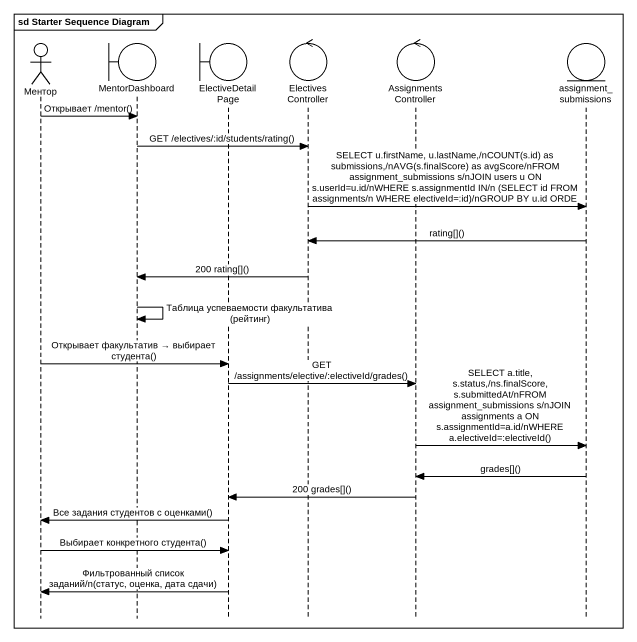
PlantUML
@startuml
mainframe sd Starter Sequence Diagram
hide footbox
actor Ментор
boundary MentorDashboard
boundary ElectiveDetailPage
control ElectivesController
control AssignmentsController
entity assignment_submissions

Ментор -> MentorDashboard : Открывает /mentor()
MentorDashboard -> ElectivesController : GET /electives/:id/students/rating()
ElectivesController -> assignment_submissions : SELECT u.firstName, u.lastName,/nCOUNT(s.id) as submissions,/nAVG(s.finalScore) as avgScore/nFROM assignment_submissions s/nJOIN users u ON s.userId=u.id/nWHERE s.assignmentId IN/n (SELECT id FROM assignments/n WHERE electiveId=:id)/nGROUP BY u.id ORDE
assignment_submissions -> ElectivesController : rating[]()
ElectivesController -> MentorDashboard : 200 rating[]()
MentorDashboard -> MentorDashboard : Таблица успеваемости факультатива (рейтинг)
Ментор -> ElectiveDetailPage : Открывает факультатив → выбирает студента()
ElectiveDetailPage -> AssignmentsController : GET /assignments/elective/:electiveId/grades()
AssignmentsController -> assignment_submissions : SELECT a.title, s.status,/ns.finalScore, s.submittedAt/nFROM assignment_submissions s/nJOIN assignments a ON s.assignmentId=a.id/nWHERE a.electiveId=:electiveId()
assignment_submissions -> AssignmentsController : grades[]()
AssignmentsController -> ElectiveDetailPage : 200 grades[]()
ElectiveDetailPage -> Ментор : Все задания студентов с оценками()
Ментор -> ElectiveDetailPage : Выбирает конкретного студента()
ElectiveDetailPage -> Ментор : Фильтрованный список заданий/n(статус, оценка, дата сдачи)
@enduml
